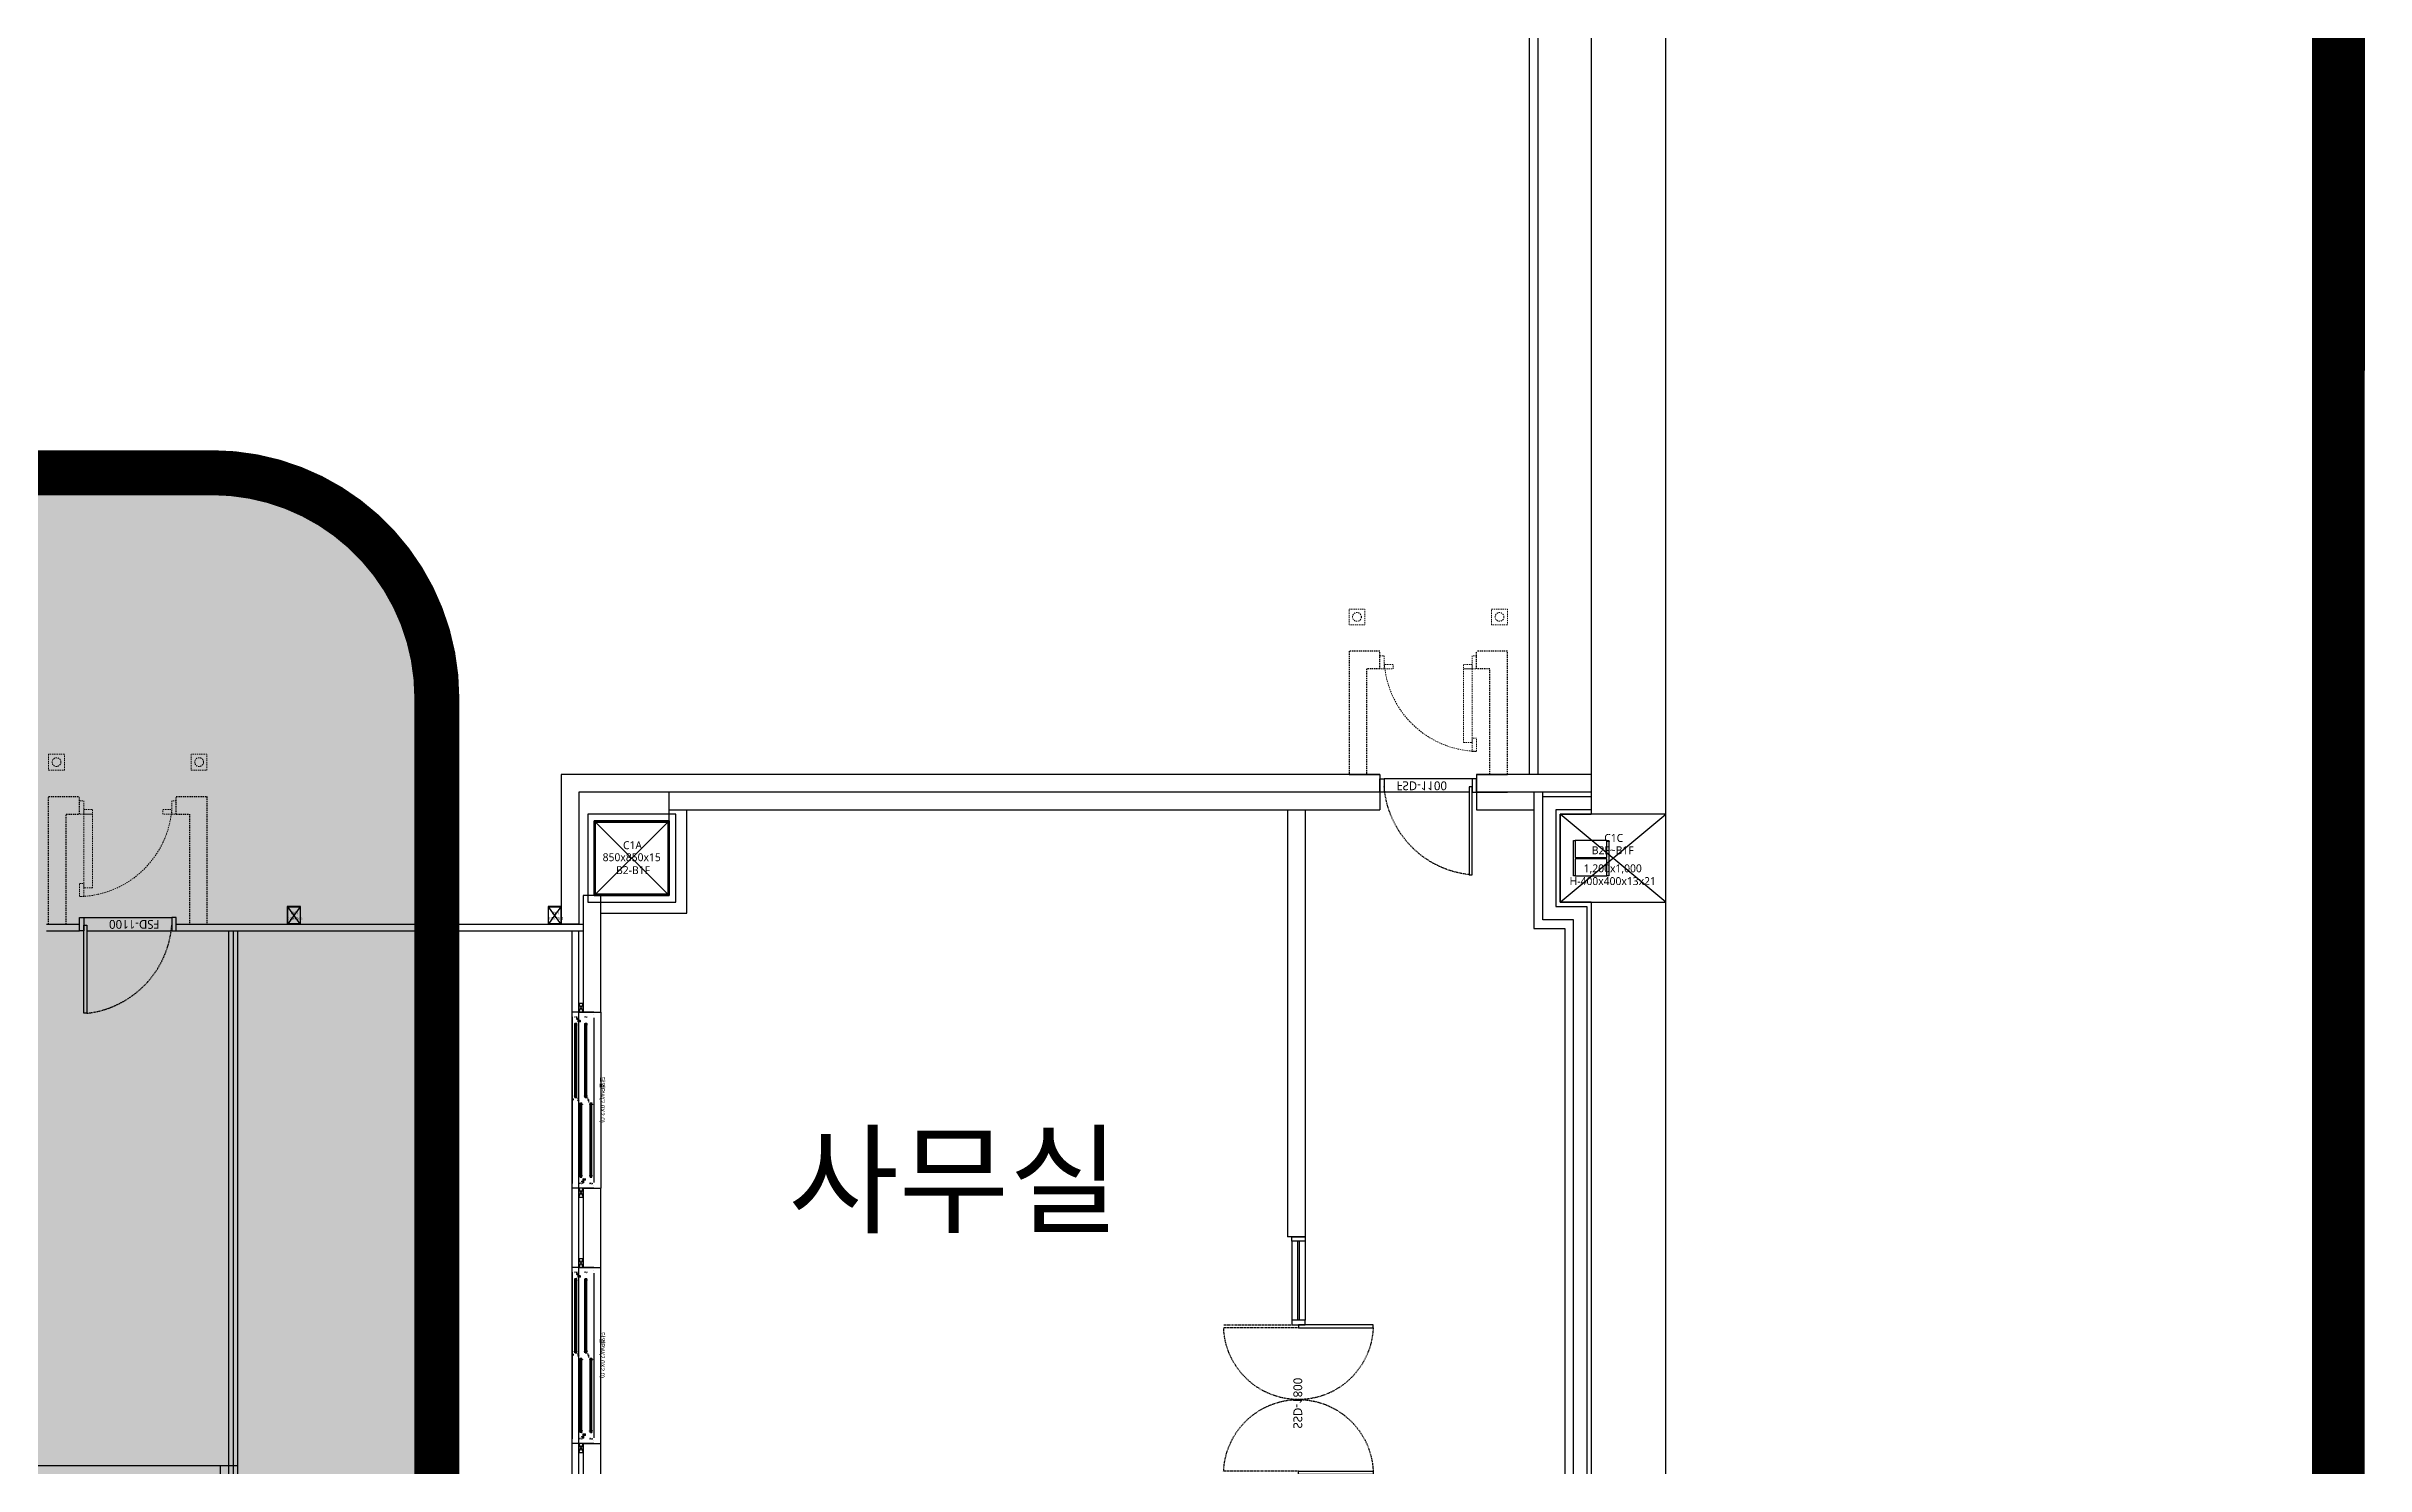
# Model space of a CAD drawing. Header units: millimetres. Extents: x -27408 to 60590, y 623 to 42257.
# Drawn here: x 59621 to 60136, y 17569 to 17885 of the extents above; entities that cross this region are included whole.
import ezdxf
from ezdxf.enums import TextEntityAlignment as Align

# ---------------------------------------------------------------- set-up
doc = ezdxf.new("R2010")
doc.units = ezdxf.units.MM
doc.header["$LTSCALE"] = 100
doc.header["$MEASUREMENT"] = 0
doc.header["$PDSIZE"] = -10
for name, pattern in [('-HID', [2.5, 1.5, -1]), ('HID', [2.5, 1.5, -1]), ('HIDDEN', [2, 1, -1]), ('HIDDEN2', [0.1875, 0.125, -0.0625])]:
    doc.linetypes.add(name, pattern=pattern)
doc.layers.get('0').update_dxf_attribs({"linetype": 'CONTINUOUS'})
doc.layers.get('Defpoints').update_dxf_attribs({"color": 171, "linetype": 'CONTINUOUS'})
doc.layers.add('#프레임 라인', color=189, linetype='CONTINUOUS', plot=False)
for name, color, linetype in [('254', 254, 'CONTINUOUS'), ('COL', 2, 'CONTINUOUS'), ('COL-STEEL', 2, 'CONTINUOUS'), ('DOOR', 4, 'CONTINUOUS'), ('DOOR ELE', 253, 'CONTINUOUS'), ('DOOR(OPEN ELE)', 5, 'CONTINUOUS'), ('ELE9', 9, 'CONTINUOUS'), ('FIN(패널-200글라스울64k)', 4, 'CONTINUOUS'), ('FIN(패널-T150 방열)', 9, 'CONTINUOUS'), ('h COLUMN', 252, 'CONTINUOUS'), ('LED', 7, 'CONTINUOUS'), ('STAIR', 4, 'CONTINUOUS'), ('STEEL', 5, 'CONTINUOUS'), ('WC', 2, 'CONTINUOUS'), ('WIN', 4, 'CONTINUOUS'), ('WIN-G', 252, 'CONTINUOUS'), ('WIN2', 5, 'CONTINUOUS'), ('단열패널-방열문(저온공사분)', 251, 'CONTINUOUS')]:
    doc.layers.add(name, color=color, linetype=linetype)
doc.styles.add('TE', font='malgun_0.ttf')
doc.styles.add('나눔바른고딕', font='NanumBarunGothic.ttf')
doc.styles.add('돋움', font='')
doc.styles.get('돋움').set_extended_font_data('Dotum')

# ---------------------------------------------------------------- blocks, each defined once
blk = doc.blocks.new('*U241')
at = {"color": 0, "linetype": 'ByBlock'}
for p, q in [((100, 75), (-100, 75)), ((-100, 75), (-100, -75)), ((-96, 70), (96, 70)), ((-96, -70), (-96, 70)), ((96, 70), (96, -70)), ((100, -75), (100, 75)), ((-100, -75), (100, -75)), ((96, -70), (-96, -70))]:
    blk.add_line(p, q, dxfattribs=at)
at = {"layer": 'Defpoints'}
blk.add_point((0, 0), dxfattribs=at)
blk = doc.blocks.new('WC1')
at = {"layer": 'h COLUMN', "ltscale": 0.1}
for p, q in [((70, -96), (-70, 96)), ((70, 96), (-70, -96))]:
    blk.add_line(p, q, dxfattribs=at)
at = {"layer": 'h COLUMN', "ltscale": 0.1, "rotation": 90}
blk.add_blockref('*U241', (0, 0), dxfattribs=at)
at = {"layer": 'Defpoints', "style": 'TE'}
for s, width, p in [('WC1', 0.8, (-34, 25)), ('ㅁ-200x150x4.5', 0.5, (-74, -35))]:
    blk.add_text(s, height=30, dxfattribs=dict(at, width=width)).set_placement(p, align=Align.MIDDLE_LEFT)
blk = doc.blocks.new('지하2층 WC1 2 배치')
at = {"layer": 'WC'}
for p in [(210862, -77700), (213825, -77700)]:
    blk.add_blockref('WC1', p, dxfattribs=at)
blk = doc.blocks.new('모헤어')
for p, q in [((-1909, -2852), (-1910, -2852)), ((-1910, -2859), (-1910, -2852)), ((-1909, -2859), (-1910, -2859))]:
    blk.add_line(p, q)
at = {"linetype": 'Continuous'}
for p, q in [((-1909, -2859), (-1909, -2852)), ((-1904, -2853), (-1909, -2853)), ((-1904, -2854), (-1909, -2854)), ((-1904, -2855), (-1909, -2855)), ((-1904, -2856), (-1909, -2856)), ((-1904, -2857), (-1909, -2857))]:
    blk.add_line(p, q, dxfattribs=at)
blk = doc.blocks.new('ㄴ핸들')
at = {"color": 0, "linetype": 'Continuous', "lineweight": 15}
for p, q in [((12340, -12243), (12340, -12232)), ((12340, -12232), (12342, -12232)), ((12342, -12233), (12340, -12236)), ((12342, -12238), (12340, -12240)), ((12340, -12243), (12341, -12245)), ((12343, -12241), (12341, -12244)), ((12344, -12245), (12341, -12245)), ((12342, -12241), (12342, -12232)), ((12360, -12241), (12342, -12241)), ((12343, -12235), (12343, -12232)), ((12343, -12232), (12347, -12232)), ((12343, -12232), (12343, -12233)), ((12343, -12235), (12345, -12235)), ((12343, -12240), (12343, -12241)), ((12343, -12240), (12344, -12240)), ((12343, -12241), (12343, -12240)), ((12343, -12240), (12343, -12240)), ((12348, -12235), (12344, -12235)), ((12344, -12245), (12344, -12243)), ((12345, -12243), (12344, -12243)), ((12360, -12243), (12344, -12243)), ((12344, -12243), (12344, -12245)), ((12344, -12243), (12360, -12243)), ((12345, -12244), (12344, -12245)), ((12360, -12245), (12344, -12245)), ((12344, -12245), (12344, -12245)), ((12345, -12235), (12345, -12234)), ((12348, -12234), (12345, -12234)), ((12348, -12235), (12345, -12235)), ((12345, -12235), (12345, -12235)), ((12345, -12241), (12345, -12241)), ((12345, -12243), (12345, -12244)), ((12345, -12243), (12346, -12243)), ((12359, -12244), (12345, -12244)), ((12349, -12231), (12346, -12234)), ((12348, -12241), (12346, -12243)), ((12347, -12232), (12347, -12224)), ((12349, -12227), (12347, -12228)), ((12350, -12224), (12348, -12224)), ((12348, -12236), (12348, -12234)), ((12348, -12236), (12349, -12236)), ((12348, -12244), (12348, -12243)), ((12350, -12244), (12348, -12245)), ((12349, -12223), (12349, -12223)), ((12349, -12223), (12350, -12223)), ((12349, -12223), (12350, -12223)), ((12349, -12226), (12350, -12226)), ((12349, -12226), (12349, -12236)), ((12350, -12234), (12349, -12235)), ((12349, -12236), (12349, -12235)), ((12349, -12236), (12349, -12236)), ((12351, -12217), (12350, -12218)), ((12350, -12218), (12350, -12223)), ((12350, -12223), (12350, -12223)), ((12350, -12223), (12350, -12223)), ((12350, -12223), (12350, -12223)), ((12351, -12223), (12350, -12223)), ((12351, -12223), (12350, -12223)), ((12350, -12234), (12350, -12223)), ((12350, -12223), (12351, -12223)), ((12351, -12223), (12350, -12223)), ((12350, -12224), (12350, -12226)), ((12350, -12225), (12350, -12226)), ((12350, -12234), (12350, -12234)), ((12355, -12217), (12351, -12217)), ((12351, -12223), (12351, -12223)), ((12352, -12241), (12351, -12243)), ((12354, -12244), (12353, -12245)), ((12356, -12218), (12355, -12217)), ((12357, -12223), (12355, -12223)), ((12357, -12223), (12355, -12223)), ((12355, -12223), (12355, -12223)), ((12355, -12223), (12356, -12223)), ((12356, -12223), (12355, -12223)), ((12357, -12241), (12355, -12243)), ((12356, -12223), (12356, -12218)), ((12356, -12223), (12358, -12223)), ((12356, -12223), (12356, -12223)), ((12356, -12223), (12358, -12223)), ((12356, -12223), (12356, -12234)), ((12356, -12226), (12356, -12224)), ((12358, -12224), (12356, -12224)), ((12357, -12224), (12356, -12224)), ((12356, -12226), (12357, -12226)), ((12356, -12234), (12356, -12234)), ((12357, -12235), (12356, -12234)), ((12357, -12223), (12357, -12223)), ((12357, -12223), (12357, -12223)), ((12357, -12236), (12357, -12226)), ((12359, -12226), (12357, -12228)), ((12359, -12230), (12357, -12232)), ((12357, -12235), (12357, -12236)), ((12357, -12236), (12359, -12236)), ((12357, -12236), (12357, -12236)), ((12357, -12244), (12357, -12243)), ((12360, -12243), (12357, -12245)), ((12358, -12223), (12358, -12223)), ((12359, -12235), (12358, -12236)), ((12358, -12243), (12358, -12244)), ((12359, -12224), (12359, -12232)), ((12359, -12232), (12383, -12232)), ((12361, -12232), (12359, -12234)), ((12359, -12234), (12359, -12236)), ((12360, -12234), (12359, -12234)), ((12360, -12235), (12359, -12235)), ((12359, -12235), (12360, -12235)), ((12360, -12235), (12359, -12235)), ((12359, -12244), (12359, -12243)), ((12360, -12243), (12359, -12243)), ((12360, -12235), (12360, -12234)), ((12360, -12235), (12383, -12235)), ((12360, -12241), (12360, -12243)), ((12360, -12242), (12360, -12243)), ((12360, -12243), (12360, -12245)), ((12360, -12245), (12360, -12245)), ((12366, -12232), (12363, -12235)), ((12370, -12232), (12368, -12235)), ((12370, -12262), (12370, -12261)), ((12370, -12263), (12370, -12262)), ((12383, -12262), (12370, -12262)), ((12372, -12262), (12370, -12264)), ((12370, -12263), (12371, -12264)), ((12371, -12261), (12371, -12262)), ((12385, -12264), (12371, -12264)), ((12375, -12232), (12372, -12235)), ((12376, -12262), (12374, -12264)), ((12379, -12232), (12377, -12235)), ((12377, -12243), (12380, -12243)), ((12381, -12262), (12378, -12264)), ((12380, -12243), (12383, -12243)), ((12383, -12233), (12381, -12235)), ((12383, -12232), (12383, -12262)), ((12383, -12232), (12386, -12232)), ((12384, -12232), (12383, -12233)), ((12383, -12232), (12383, -12235)), ((12383, -12232), (12383, -12232)), ((12385, -12235), (12383, -12237)), ((12386, -12239), (12383, -12242)), ((12386, -12244), (12383, -12246)), ((12386, -12248), (12383, -12251)), ((12386, -12253), (12383, -12255)), ((12386, -12257), (12383, -12260)), ((12385, -12262), (12383, -12264)), ((12386, -12235), (12385, -12235)), ((12385, -12235), (12385, -12235)), ((12386, -12235), (12385, -12235)), ((12385, -12261), (12386, -12261)), ((12385, -12261), (12385, -12262)), ((12385, -12262), (12386, -12262)), ((12385, -12264), (12386, -12263)), ((12386, -12232), (12386, -12235)), ((12386, -12235), (12386, -12236)), ((12386, -12235), (12386, -12235)), ((12386, -12235), (12386, -12235)), ((12386, -12236), (12386, -12240)), ((12386, -12241), (12386, -12245)), ((12386, -12246), (12386, -12251)), ((12386, -12252), (12386, -12256)), ((12386, -12257), (12386, -12261)), ((12386, -12261), (12386, -12262)), ((12386, -12262), (12386, -12261)), ((12386, -12262), (12386, -12263))]:
    blk.add_line(p, q, dxfattribs=at)
at = {"color": 0, "linetype": 'Continuous', "lineweight": 0}
for p, q in [((12347, -12235), (12344, -12235)), ((12344, -12235), (12344, -12236)), ((12344, -12240), (12344, -12236)), ((12344, -12236), (12347, -12236)), ((12348, -12237), (12344, -12240)), ((12352, -12241), (12345, -12241)), ((12347, -12236), (12352, -12241)), ((12350, -12239), (12348, -12241)), ((12356, -12229), (12349, -12235)), ((12355, -12217), (12350, -12221)), ((12356, -12220), (12350, -12225)), ((12356, -12224), (12350, -12230)), ((12356, -12233), (12350, -12239)), ((12352, -12241), (12352, -12241)), ((12352, -12241), (12360, -12241)), ((12357, -12237), (12353, -12240)), ((12357, -12223), (12357, -12223)), ((12360, -12245), (12360, -12235)), ((12360, -12235), (12362, -12235)), ((12362, -12235), (12360, -12235)), ((12366, -12236), (12360, -12242)), ((12362, -12236), (12360, -12238)), ((12360, -12245), (12361, -12245)), ((12365, -12245), (12361, -12245)), ((12362, -12236), (12362, -12235)), ((12362, -12235), (12364, -12235)), ((12362, -12235), (12362, -12236)), ((12371, -12236), (12362, -12245)), ((12375, -12236), (12362, -12236)), ((12364, -12235), (12364, -12236)), ((12375, -12235), (12364, -12235)), ((12375, -12236), (12366, -12245)), ((12371, -12245), (12369, -12247)), ((12371, -12249), (12369, -12251)), ((12369, -12261), (12369, -12250)), ((12371, -12254), (12369, -12256)), ((12371, -12258), (12369, -12260)), ((12369, -12261), (12370, -12261)), ((12377, -12261), (12370, -12261)), ((12377, -12242), (12371, -12242)), ((12371, -12259), (12371, -12242)), ((12371, -12259), (12377, -12259)), ((12375, -12259), (12373, -12261)), ((12377, -12239), (12374, -12242)), ((12376, -12235), (12375, -12236)), ((12375, -12236), (12375, -12235)), ((12375, -12235), (12377, -12235)), ((12377, -12235), (12377, -12242)), ((12377, -12242), (12377, -12252)), ((12377, -12259), (12377, -12250)), ((12377, -12259), (12377, -12261)), ((12377, -12261), (12377, -12261))]:
    blk.add_line(p, q, dxfattribs=at)
for centre, radius, start, end in [((12345, -12240), 1, 180, 270), ((12365, -12250), 4.5, 0, 90)]:
    blk.add_arc(centre, radius, start, end, dxfattribs=at)
at = {"color": 0, "linetype": 'Continuous', "lineweight": 15}
for centre, radius, start, end in [((12348, -12224), 0.5, 90, 180), ((12353, -12236), 3.9, 180, 0), ((12358, -12224), 0.5, 0, 90), ((12386, -12235), 0.3, 270, 0), ((12386, -12236), 0.3, 0, 90), ((12386, -12241), 0.5, 270, 90), ((12386, -12246), 0.5, 270, 90), ((12386, -12251), 0.5, 270, 90), ((12386, -12256), 0.5, 270, 90), ((12386, -12261), 0.3, 270, 0), ((12386, -12262), 0.3, 0, 90)]:
    blk.add_arc(centre, radius, start, end, dxfattribs=at)
for points in [[(12346, -12241), (12346, -12241)], [(12360, -12241), (12360, -12241)]]:
    blk.add_open_spline(points, degree=1, dxfattribs=at)
at = {"color": 0, "linetype": 'Continuous', "lineweight": 0}
blk.add_open_spline([(12371, -12252), (12377, -12252)], degree=1, dxfattribs=at)
blk = doc.blocks.new('A$C54895e96')
at = {"ltscale": 0.1}
blk.add_wipeout([(2100, 265), (100, 265), (100, 19), (2100, 19)], dxfattribs=at)
at = {"layer": 'WIN-G'}
h = blk.add_hatch(dxfattribs=at)
h.set_pattern_fill('ANSI38', color=256, scale=10, angle=540, style=0)
h.set_pattern_definition([(225, (-26409130.1476, 15707381.244), (-0.883883476483, 0.883883476483), []), (135, (-26409130.1476, 15707381.244), (-0.883883476483, 2.65165042945), [3.125, -1.875])])
h.paths.add_polyline_path([(228, 184), (225, 184), (225, 164), (228, 164)])
h = blk.add_hatch(dxfattribs=at)
h.set_pattern_fill('ANSI38', color=256, scale=10, angle=540, style=0)
h.set_pattern_definition([(225, (-26409130.1476, 15707266.244), (-0.883883476483, 0.883883476483), []), (135, (-26409130.1476, 15707266.244), (-0.883883476483, 2.65165042945), [3.125, -1.875])])
h.paths.add_polyline_path([(228, 69), (225, 69), (225, 49), (228, 49)])
h = blk.add_hatch(dxfattribs=at)
h.set_pattern_fill('ANSI38', color=256, scale=10, angle=360, style=0)
h.set_pattern_definition([(315, (-26409964.4445, 15707381.244), (0.883883476483, 0.883883476483), []), (45, (-26409964.4445, 15707381.244), (0.883883476483, 2.65165042945), [3.125, -1.875])])
h.paths.add_polyline_path([(1067, 184), (1070, 184), (1070, 164), (1067, 164)])
h = blk.add_hatch(dxfattribs=at)
h.set_pattern_fill('ANSI38', color=256, scale=10, angle=360, style=0)
h.set_pattern_definition([(315, (-26409964.4445, 15707266.244), (0.883883476483, 0.883883476483), []), (45, (-26409964.4445, 15707266.244), (0.883883476483, 2.65165042945), [3.125, -1.875])])
h.paths.add_polyline_path([(1067, 69), (1070, 69), (1070, 49), (1067, 49)])
h = blk.add_hatch(dxfattribs=at)
h.set_pattern_fill('ANSI38', color=256, scale=10, angle=540, style=0)
h.set_pattern_definition([(225, (-26409834.9976, 15707439.244), (-0.883883476483, 0.883883476483), []), (135, (-26409834.9976, 15707439.244), (-0.883883476483, 2.65165042945), [3.125, -1.875])])
h.paths.add_polyline_path([(1133, 242), (1130, 242), (1130, 222), (1133, 222)])
h = blk.add_hatch(dxfattribs=at)
h.set_pattern_fill('ANSI38', color=256, scale=10, angle=540, style=0)
h.set_pattern_definition([(225, (-26409834.9976, 15707324.244), (-0.883883476483, 0.883883476483), []), (135, (-26409834.9976, 15707324.244), (-0.883883476483, 2.65165042945), [3.125, -1.875])])
h.paths.add_polyline_path([(1133, 127), (1130, 127), (1130, 107), (1133, 107)])
h = blk.add_hatch(dxfattribs=at)
h.set_pattern_fill('ANSI38', color=256, scale=10, angle=360, style=0)
h.set_pattern_definition([(315, (-26410669.2945, 15707439.244), (0.883883476483, 0.883883476483), []), (45, (-26410669.2945, 15707439.244), (0.883883476483, 2.65165042945), [3.125, -1.875])])
h.paths.add_polyline_path([(1972, 242), (1975, 242), (1975, 222), (1972, 222)])
h = blk.add_hatch(dxfattribs=at)
h.set_pattern_fill('ANSI38', color=256, scale=10, angle=360, style=0)
h.set_pattern_definition([(315, (-26410669.2945, 15707324.244), (0.883883476483, 0.883883476483), []), (45, (-26410669.2945, 15707324.244), (0.883883476483, 2.65165042945), [3.125, -1.875])])
h.paths.add_polyline_path([(1972, 127), (1975, 127), (1975, 107), (1972, 107)])
at = {"layer": 'WIN', "color": 8}
for p, q in [((100, 94), (0, 144)), ((0, 94), (100, 144)), ((2200, 94), (2100, 144)), ((2100, 94), (2200, 144))]:
    blk.add_line(p, q, dxfattribs=at)
at = {"layer": 'WIN', "ltscale": 1000}
for points in [[(100, 265), (100, 19)], [(2100, 265), (2100, 19)]]:
    blk.add_lwpolyline(points, dxfattribs=at)
at = {"layer": 'WIN', "color": 8}
for points in [[(0, 94), (100, 94), (100, 144), (0, 144)], [(2100, 94), (2200, 94), (2200, 144), (2100, 144)]]:
    blk.add_lwpolyline(points, close=True, dxfattribs=at)
at = {"layer": 'WIN-G'}
for p, q in [((164, 265), (2036, 265)), ((153, 19), (2047, 19)), ((1068, 184), (228, 184)), ((1067, 179), (228, 179)), ((1067, 167), (228, 167)), ((1068, 162), (228, 162)), ((1068, 69), (228, 69)), ((1067, 64), (228, 64)), ((1067, 52), (228, 52)), ((1068, 47), (228, 47)), ((231, 179), (231, 167)), ((231, 64), (231, 52)), ((1064, 179), (1064, 167)), ((1064, 64), (1064, 52)), ((1973, 242), (1133, 242)), ((1972, 237), (1133, 237)), ((1972, 225), (1133, 225)), ((1973, 220), (1133, 220)), ((1973, 127), (1133, 127)), ((1972, 122), (1133, 122)), ((1972, 110), (1133, 110)), ((1973, 105), (1133, 105)), ((1136, 237), (1136, 225)), ((1136, 122), (1136, 110)), ((1969, 237), (1969, 225)), ((1969, 122), (1969, 110))]:
    blk.add_line(p, q, dxfattribs=at)
at = {"layer": 'WIN-G', "linetype": 'HIDDEN2'}
blk.add_line((1147, 12), (2011, 12), dxfattribs=at)
at = {"layer": 'WIN-G'}
for points in [[(242, 190), (242, 190), (242, 190), (243, 190), (243, 190), (243, 189), (243, 189), (243, 189), (243, 189), (243, 189), (243, 189), (243, 188), (243, 188), (243, 188), (243, 187), (243, 187), (244, 186), (244, 186), (244, 186), (244, 186), (244, 186), (245, 185), (245, 185), (245, 185), (246, 185), (246, 184), (247, 184), (247, 184)], [(242, 156), (242, 156), (242, 156), (243, 156), (243, 157), (243, 157), (243, 157), (243, 157), (243, 157), (243, 157), (243, 158), (243, 158), (243, 158), (243, 158), (244, 159), (244, 159), (244, 160), (244, 160), (244, 160), (244, 160), (245, 161), (245, 161), (245, 161), (246, 161), (246, 162), (246, 162), (247, 162), (247, 162)], [(242, 75), (242, 75), (242, 75), (243, 75), (243, 75), (243, 74), (243, 74), (243, 74), (243, 74), (243, 74), (243, 74), (243, 73), (243, 73), (243, 73), (243, 72), (243, 72), (244, 71), (244, 71), (244, 71), (244, 71), (244, 71), (245, 70), (245, 70), (245, 70), (246, 70), (246, 69), (247, 69), (247, 69)], [(242, 41), (242, 41), (242, 41), (243, 41), (243, 42), (243, 42), (243, 42), (243, 42), (243, 42), (243, 42), (243, 43), (243, 43), (243, 43), (243, 43), (244, 44), (244, 44), (244, 45), (244, 45), (244, 45), (244, 45), (245, 46), (245, 46), (245, 46), (246, 46), (246, 47), (246, 47), (247, 47), (247, 47)], [(1053, 190), (1053, 190), (1053, 190), (1052, 190), (1052, 190), (1052, 189), (1052, 189), (1052, 189), (1052, 189), (1052, 189), (1052, 189), (1052, 188), (1052, 188), (1052, 188), (1051, 187), (1051, 187), (1051, 186), (1051, 186), (1051, 186), (1051, 186), (1050, 186), (1050, 185), (1050, 185), (1049, 185), (1049, 185), (1049, 184), (1048, 184), (1048, 184)], [(1054, 156), (1053, 156), (1053, 156), (1052, 156), (1052, 157), (1052, 157), (1052, 157), (1052, 157), (1052, 157), (1052, 157), (1052, 158), (1052, 158), (1052, 158), (1052, 158), (1052, 159), (1051, 159), (1051, 160), (1051, 160), (1051, 160), (1051, 160), (1050, 161), (1050, 161), (1050, 161), (1049, 161), (1049, 162), (1049, 162), (1048, 162), (1048, 162)], [(1054, 75), (1053, 75), (1053, 75), (1053, 75), (1052, 75), (1052, 74), (1052, 74), (1052, 74), (1052, 74), (1052, 74), (1052, 74), (1052, 73), (1052, 73), (1052, 73), (1052, 72), (1052, 72), (1052, 71), (1051, 71), (1051, 71), (1051, 71), (1051, 71), (1050, 70), (1050, 70), (1050, 70), (1049, 70), (1049, 69), (1048, 69), (1048, 69)], [(1054, 41), (1053, 41), (1053, 41), (1052, 41), (1052, 42), (1052, 42), (1052, 42), (1052, 42), (1052, 42), (1052, 42), (1052, 43), (1052, 43), (1052, 43), (1052, 43), (1052, 44), (1051, 44), (1051, 45), (1051, 45), (1051, 45), (1051, 45), (1050, 46), (1050, 46), (1050, 46), (1049, 46), (1049, 47), (1049, 47), (1048, 47), (1048, 47)], [(1146, 248), (1147, 248), (1147, 248), (1147, 248), (1148, 248), (1148, 247), (1148, 247), (1148, 247), (1148, 247), (1148, 247), (1148, 247), (1148, 246), (1148, 246), (1148, 246), (1148, 245), (1148, 245), (1148, 244), (1149, 244), (1149, 244), (1149, 244), (1149, 244), (1150, 243), (1150, 243), (1150, 243), (1151, 243), (1151, 242), (1152, 242), (1152, 242)], [(1146, 214), (1147, 214), (1147, 214), (1148, 214), (1148, 215), (1148, 215), (1148, 215), (1148, 215), (1148, 215), (1148, 215), (1148, 216), (1148, 216), (1148, 216), (1148, 216), (1148, 217), (1149, 217), (1149, 218), (1149, 218), (1149, 218), (1149, 218), (1150, 219), (1150, 219), (1150, 219), (1151, 219), (1151, 220), (1151, 220), (1152, 220), (1152, 220)], [(1146, 133), (1147, 133), (1147, 133), (1147, 133), (1148, 132), (1148, 132), (1148, 132), (1148, 132), (1148, 132), (1148, 132), (1148, 131), (1148, 131), (1148, 131), (1148, 131), (1148, 130), (1148, 130), (1148, 129), (1149, 129), (1149, 129), (1149, 129), (1149, 128), (1150, 128), (1150, 128), (1150, 128), (1151, 127), (1151, 127), (1152, 127), (1152, 127)], [(1146, 99), (1147, 99), (1147, 99), (1148, 100), (1148, 100), (1148, 100), (1148, 100), (1148, 100), (1148, 100), (1148, 100), (1148, 101), (1148, 101), (1148, 101), (1148, 101), (1148, 102), (1148, 102), (1149, 103), (1149, 103), (1149, 103), (1149, 103), (1149, 104), (1150, 104), (1150, 104), (1150, 104), (1151, 105), (1151, 105), (1152, 105), (1152, 105)], [(1958, 248), (1958, 248), (1958, 248), (1957, 248), (1957, 248), (1957, 247), (1957, 247), (1957, 247), (1957, 247), (1957, 247), (1957, 247), (1957, 246), (1957, 246), (1957, 246), (1957, 245), (1957, 245), (1956, 244), (1956, 244), (1956, 244), (1956, 244), (1956, 244), (1955, 243), (1955, 243), (1955, 243), (1954, 243), (1954, 242), (1953, 242), (1953, 242)], [(1958, 214), (1958, 214), (1958, 214), (1957, 214), (1957, 215), (1957, 215), (1957, 215), (1957, 215), (1957, 215), (1957, 215), (1957, 216), (1957, 216), (1957, 216), (1957, 216), (1956, 217), (1956, 217), (1956, 218), (1956, 218), (1956, 218), (1956, 218), (1955, 219), (1955, 219), (1955, 219), (1954, 219), (1954, 220), (1954, 220), (1953, 220), (1953, 220)], [(1958, 133), (1958, 133), (1958, 133), (1957, 133), (1957, 132), (1957, 132), (1957, 132), (1957, 132), (1957, 132), (1957, 132), (1957, 131), (1957, 131), (1957, 131), (1957, 131), (1957, 130), (1957, 130), (1956, 129), (1956, 129), (1956, 129), (1956, 129), (1956, 128), (1955, 128), (1955, 128), (1955, 128), (1954, 127), (1954, 127), (1953, 127), (1953, 127)], [(1959, 99), (1958, 99), (1958, 99), (1957, 100), (1957, 100), (1957, 100), (1957, 100), (1957, 100), (1957, 100), (1957, 100), (1957, 101), (1957, 101), (1957, 101), (1957, 101), (1957, 102), (1956, 102), (1956, 103), (1956, 103), (1956, 103), (1956, 103), (1955, 104), (1955, 104), (1955, 104), (1954, 104), (1954, 105), (1954, 105), (1953, 105), (1953, 105)]]:
    blk.add_lwpolyline(points, dxfattribs=at)
at = {"layer": 'WIN2'}
for p, q in [((131, 255), (131, 255)), ((131, 255), (131, 255)), ((164, 69), (164, 69)), ((164, 47), (164, 47)), ((1081, 200), (1081, 193)), ((1081, 85), (1081, 78)), ((1082, 200), (1082, 193)), ((1082, 200), (1082, 193)), ((1082, 85), (1082, 78)), ((1082, 85), (1082, 78)), ((1083, 200), (1083, 193)), ((1083, 200), (1083, 193)), ((1083, 200), (1083, 193)), ((1083, 85), (1083, 78)), ((1083, 85), (1083, 78)), ((1083, 85), (1083, 78)), ((1084, 200), (1084, 193)), ((1084, 200), (1084, 193)), ((1084, 85), (1084, 78)), ((1084, 85), (1084, 78)), ((1085, 200), (1085, 193)), ((1085, 200), (1085, 193)), ((1085, 85), (1085, 78)), ((1085, 85), (1085, 78)), ((1086, 200), (1086, 193)), ((1086, 200), (1086, 193)), ((1086, 85), (1086, 78)), ((1086, 85), (1086, 78)), ((1087, 200), (1087, 193)), ((1087, 200), (1087, 193)), ((1087, 85), (1087, 78)), ((1087, 85), (1087, 78)), ((1088, 200), (1088, 193)), ((1088, 85), (1088, 78)), ((1092, 203), (1099, 208)), ((1099, 208), (1092, 203)), ((1099, 207), (1092, 203)), ((1092, 88), (1099, 93)), ((1099, 93), (1092, 88)), ((1099, 92), (1092, 88)), ((1101, 197), (1108, 202)), ((1101, 197), (1108, 202)), ((1108, 201), (1101, 197)), ((1101, 82), (1108, 87)), ((1101, 82), (1108, 87)), ((1108, 86), (1101, 82)), ((1112, 204), (1112, 211)), ((1112, 204), (1112, 211)), ((1112, 89), (1112, 96)), ((1112, 89), (1112, 96)), ((1113, 204), (1113, 211)), ((1113, 204), (1113, 211)), ((1113, 204), (1113, 211)), ((1113, 89), (1113, 96)), ((1113, 89), (1113, 96)), ((1113, 89), (1113, 96)), ((1114, 204), (1114, 211)), ((1114, 204), (1114, 211)), ((1114, 89), (1114, 96)), ((1114, 89), (1114, 96)), ((1115, 204), (1115, 211)), ((1115, 204), (1115, 211)), ((1115, 89), (1115, 96)), ((1115, 89), (1115, 96)), ((1116, 204), (1116, 211)), ((1116, 204), (1116, 211)), ((1116, 89), (1116, 96)), ((1116, 89), (1116, 96)), ((1117, 204), (1117, 211)), ((1117, 204), (1117, 211)), ((1117, 89), (1117, 96)), ((1117, 89), (1117, 96)), ((1118, 204), (1118, 211)), ((1118, 204), (1118, 211)), ((1118, 89), (1118, 96)), ((1118, 89), (1118, 96)), ((2070, 255), (2070, 255)), ((2070, 255), (2070, 255))]:
    blk.add_line(p, q, dxfattribs=at)
for centre, start, end in [((1099, 208), 300.1848, 115.8619), ((1099, 93), 300.1848, 115.8619), ((1101, 197), 120.1848, 295.8619), ((1101, 82), 120.1848, 295.8619)]:
    blk.add_arc(centre, 0.2, start, end, dxfattribs=at)
at = {"layer": 'WIN-G', "extrusion": (0, 0, -1), "zscale": -1, "rotation": 179.9999999999997}
blk.add_blockref('ㄴ핸들', (12177, -12152), dxfattribs=at)
at = {"layer": 'WIN-G', "rotation": 180.0000000000003}
blk.add_blockref('ㄴ핸들', (14377, -12094), dxfattribs=at)
at = {"layer": 'WIN2'}
for p, rotation in [((3010, -1725), 270.0000000000003), ((3010, -1840), 270.0000000000003), ((-1763, 1940), 90.00000000000031), ((4900, -1782), 270.0000000000003)]:
    blk.add_blockref('모헤어', p, dxfattribs=dict(at, rotation=rotation))
at = {"layer": 'WIN2', "extrusion": (0, 0, -1), "zscale": -1, "rotation": 89.9999999999997}
for p in [(-3010, 2071), (-3010, 1956), (-4900, 2014)]:
    blk.add_blockref('모헤어', p, dxfattribs=at)
at = {"layer": 'WIN2', "color": 8, "rotation": 270.0000000000003}
blk.add_blockref('모헤어', (4900, -1667), dxfattribs=at)
at = {"layer": 'WIN2', "color": 8, "extrusion": (0, 0, -1), "zscale": -1, "rotation": 89.9999999999997}
blk.add_blockref('모헤어', (-4900, 2129), dxfattribs=at)
at = {"layer": 'Defpoints', "style": '돋움'}
blk.add_text('단열PW(2.0X2.0)', height=50, dxfattribs=at).set_placement((1094, 321), align=Align.BOTTOM_CENTER)
blk = doc.blocks.new('A$C38870e3f')
at = {"layer": 'DOOR'}
for points in [[(50, 1699), (50, 849), (85, 849), (85, 1699)], [(85, 1699), (50, 1699)], [(1750, 1699), (1750, 849), (1715, 849), (1715, 1699)], [(1715, 1699), (1750, 1699)]]:
    blk.add_lwpolyline(points, dxfattribs=at)
for points in [[(0, 774), (50, 774), (50, 924), (0, 924)], [(1800, 774), (1750, 774), (1750, 924), (1800, 924)], [(2700, 774), (2750, 774), (2750, 924), (2700, 924)]]:
    blk.add_lwpolyline(points, close=True, dxfattribs=at)
at = {"layer": 'DOOR(OPEN ELE)', "linetype": 'HID', "ltscale": 0.05}
for points in [[(50, 0), (50, 849), (85, 849), (85, 0)], [(1750, 0), (1750, 849), (1715, 849), (1715, 0)]]:
    blk.add_lwpolyline(points, dxfattribs=at)
for centre, start, end in [((50, 849), 0, 87.6401), ((1750, 849), 92.3599, 180), ((50, 849), 272.3599, 0), ((1750, 849), 180, 267.6401)]:
    blk.add_arc(centre, 850, start, end, dxfattribs=at)
at = {"layer": 'WIN-G'}
for points in [[(2700, 924), (1800, 924)], [(2700, 859), (1800, 859)], [(2700, 839), (1800, 839)], [(2700, 774), (1800, 774)]]:
    blk.add_lwpolyline(points, dxfattribs=at)
at = {"layer": 'Defpoints', "style": '나눔바른고딕'}
blk.add_text('SSD-1800', height=100, dxfattribs=at).set_placement((570, 792))
blk = doc.blocks.new('*U226')
at = {"layer": 'Defpoints'}
for p, q in [((-200, -21), (-200, -379)), ((-6.5, -200), (6.5, -200)), ((200, -379), (200, -21))]:
    blk.add_line(p, q, dxfattribs=at)
at = {"layer": 'STEEL', "color": 0, "linetype": 'ByBlock'}
blk.add_lwpolyline([(200, -379), (200, -400), (-200, -400), (-200, -379), (-6.5, -379), (-6.5, -21), (-200, -21), (-200, 0), (200, 0), (200, -21), (6.5, -21), (6.5, -379)], close=True, dxfattribs=at)
blk = doc.blocks.new('C1C-B2-B1F')
at = {"layer": '#프레임 라인', "ltscale": 0.1}
blk.add_lwpolyline([(600, -500), (600, 500), (-600, 500), (-600, -500)], close=True, dxfattribs=at)
at = {"layer": 'COL', "ltscale": 0.1}
blk.add_lwpolyline([(600, -500), (600, 500), (-600, 500), (-600, -500)], close=True, dxfattribs=at)
at = {"layer": 'Defpoints'}
for p, q in [((-600, -500), (600, 500)), ((600, -500), (-600, 500))]:
    blk.add_line(p, q, dxfattribs=at)
at = {"layer": 'COL-STEEL', "rotation": 90}
blk.add_blockref('*U226', (-450, 0), dxfattribs=at)
at = {"layer": 'Defpoints', "style": 'TE'}
for s, p in [('C1C', (7, 184)), ('B2F~B1F', (-4, 44)), ('H-400x400x13x21', (-4, -306)), ('1,200x1,000', (-4, -161))]:
    blk.add_text(s, height=90, dxfattribs=at).set_placement(p, align=Align.CENTER)
blk = doc.blocks.new('*U243')
at = {"color": 0, "linetype": 'ByBlock'}
for p, q in [((425, 425), (-425, 425)), ((-425, 425), (-425, -425)), ((-410, 410), (410, 410)), ((-410, -410), (-410, 410)), ((410, 410), (410, -410)), ((425, -425), (425, 425)), ((-425, -425), (425, -425)), ((410, -410), (-410, -410))]:
    blk.add_line(p, q, dxfattribs=at)
at = {"layer": 'Defpoints'}
blk.add_point((0, 0), dxfattribs=at)
blk = doc.blocks.new('C1A-B2-B1')
at = {"layer": '#프레임 라인', "ltscale": 0.1}
blk.add_lwpolyline([(-500, -500), (500, -500), (500, 500), (-500, 500)], close=True, dxfattribs=at)
at = {"layer": 'Defpoints', "ltscale": 10000}
for p, q in [((-425, -425), (425, 425)), ((425, -425), (-425, 425))]:
    blk.add_line(p, q, dxfattribs=at)
at = {"ltscale": 0.1}
blk.add_blockref('*U243', (0, 0), dxfattribs=at)
at = {"layer": 'Defpoints', "style": 'TE'}
for s, p in [('850x850x15', (0, -35)), ('C1A', (9, 102)), ('B2-B1F', (15, -182))]:
    blk.add_text(s, height=90, dxfattribs=at).set_placement(p, align=Align.CENTER)
blk = doc.blocks.new('A$C48EA7C17')
at = {"layer": 'DOOR'}
for points in [[(965, 1088), (1000, 1088), (1000, 88), (965, 88)], [(-50, 0), (0, 0), (0, 150), (-50, 150)], [(1050, 0), (1000, 0), (1000, 150), (1050, 150)]]:
    blk.add_lwpolyline(points, close=True, dxfattribs=at)
at = {"layer": 'DOOR ELE', "ltscale": 0.1}
for points in [[(965, 150), (0, 150)], [(1000, 0), (0, 0)]]:
    blk.add_lwpolyline(points, dxfattribs=at)
at = {"layer": 'DOOR(OPEN ELE)', "linetype": 'HID', "ltscale": 0.05}
blk.add_arc((1084, 7), 1087, 96.2785, 175.7623, dxfattribs=at)
at = {"layer": 'Defpoints', "style": '나눔바른고딕'}
blk.add_text('FSD-1100', height=100, dxfattribs=at).set_placement((139, 28))
blk = doc.blocks.new('A$C236D454C')
at = {"layer": 'FIN(패널-200글라스울64k)', "ltscale": 1000}
for points in [[(0, 1112), (350, 1112)], [(350, 1112), (350, 912)], [(1450, 1112), (1450, 912)], [(1450, 1112), (1800, 1112)], [(350, 912), (0, 912)], [(1450, 912), (1800, 912)]]:
    blk.add_lwpolyline(points, dxfattribs=at)
at = {"layer": 'FIN(패널-T150 방열)', "linetype": '-HID', "ltscale": 0.1}
for points in [[(350, 2512), (0, 2512), (0, 1112)], [(350, 2312), (350, 2512)], [(1800, 1112), (1800, 2512), (1450, 2512)], [(1450, 2312), (1450, 2512)], [(350, 2312), (200, 2312), (200, 1112)], [(1600, 1112), (1600, 2312), (1450, 2312)]]:
    blk.add_lwpolyline(points, dxfattribs=at)
at = {"layer": 'STEEL', "linetype": '-HID', "lineweight": 0, "ltscale": 0.1}
for p, q in [((0, 2992), (180, 2992)), ((0, 2812), (0, 2992)), ((180, 2992), (180, 2812)), ((1620, 2992), (1800, 2992)), ((1620, 2812), (1620, 2992)), ((1800, 2992), (1800, 2812)), ((180, 2812), (0, 2812)), ((1800, 2812), (1620, 2812))]:
    blk.add_line(p, q, dxfattribs=at)
for centre in [(90, 2902), (1710, 2902)]:
    blk.add_circle(centre, 50, dxfattribs=at)
at = {"layer": '단열패널-방열문(저온공사분)', "linetype": '-HID', "lineweight": 0, "ltscale": 0.1}
for points in [[(350, 2462), (400, 2462), (400, 2312), (350, 2312)], [(1450, 2462), (1400, 2462), (1400, 2312), (1450, 2312)], [(500, 2312), (500, 2362), (400, 2362), (400, 2312)], [(1400, 2312), (1400, 2362), (1300, 2362), (1300, 2312)], [(1300, 1475), (1400, 1475), (1400, 2312), (1300, 2312)], [(1450, 1375), (1450, 1525), (1400, 1525), (1400, 1375)]]:
    blk.add_lwpolyline(points, close=True, dxfattribs=at)
blk.add_arc((1474, 2451), 1076, 184.0279, 268.0719, dxfattribs=at)
at = {"ltscale": 0.1, "xscale": -1, "rotation": 180}
blk.add_blockref('A$C48EA7C17', (400, 1062), dxfattribs=at)
blk = doc.blocks.new('dklfmgkdjgkglhffgh')
at = {"layer": 'STAIR', "ltscale": 5}
for p, q in [((36560233, 48046), (36560233, 46546)), ((36560233, 47746), (36558133, 47746)), ((36560233, 47446), (36558133, 47446)), ((36560233, 47146), (36558133, 47146)), ((36560233, 46846), (36558133, 46846)), ((36560433, 46546), (36557933, 46546))]:
    blk.add_line(p, q, dxfattribs=at)
for points in [[(36560433, 48046), (36557933, 48046), (36557933, 40471)], [(36558133, 46546), (36558133, 48046)], [(36560433, 40471), (36560433, 48046)]]:
    blk.add_lwpolyline(points, dxfattribs=at)
at = {"layer": 'STEEL', "ltscale": 5}
for points in [[(36557983, 48046), (36557983, 40471)], [(36558033, 48046), (36558033, 40471)], [(36560333, 40471), (36560333, 48046)], [(36560383, 40471), (36560383, 48046)]]:
    blk.add_lwpolyline(points, dxfattribs=at)
blk = doc.blocks.new('sdflgkjdlfgkjlfhgfh')
at = {"layer": 'FIN(패널-T150 방열)', "linetype": '-HID', "ltscale": 0.1}
for points in [[(36500083, 38946), (36499733, 38946), (36499733, 40396)], [(36500083, 39146), (36499933, 39146), (36499933, 40396)], [(36501333, 40396), (36501333, 39146), (36501183, 39146)], [(36501533, 40396), (36501533, 38946), (36501183, 38946)], [(36500083, 39146), (36500083, 38946)], [(36501183, 39146), (36501183, 38946)]]:
    blk.add_lwpolyline(points, dxfattribs=at)
at = {"layer": 'STEEL', "linetype": '-HID', "lineweight": 0, "ltscale": 0.1}
for p, q in [((36499913, 38646), (36499733, 38646)), ((36499733, 38646), (36499733, 38466)), ((36499913, 38466), (36499913, 38646)), ((36501533, 38646), (36501353, 38646)), ((36501353, 38646), (36501353, 38466)), ((36501533, 38466), (36501533, 38646)), ((36499733, 38466), (36499913, 38466)), ((36501353, 38466), (36501533, 38466))]:
    blk.add_line(p, q, dxfattribs=at)
for centre in [(36499823, 38556), (36501443, 38556)]:
    blk.add_circle(centre, 50, dxfattribs=at)
at = {"layer": '단열패널-방열문(저온공사분)', "linetype": '-HID', "lineweight": 0, "ltscale": 0.1}
for points in [[(36501183, 40084), (36501183, 39934), (36501133, 39934), (36501133, 40084)], [(36501033, 39984), (36501133, 39984), (36501133, 39146), (36501033, 39146)], [(36500083, 38996), (36500133, 38996), (36500133, 39146), (36500083, 39146)], [(36500233, 39146), (36500233, 39096), (36500133, 39096), (36500133, 39146)], [(36501133, 39146), (36501133, 39096), (36501033, 39096), (36501033, 39146)], [(36501183, 38996), (36501133, 38996), (36501133, 39146), (36501183, 39146)]]:
    blk.add_lwpolyline(points, close=True, dxfattribs=at)
blk.add_arc((36501206, 39008), 1076, 91.9281, 175.9721, dxfattribs=at)
at = {"ltscale": 0.1}
blk.add_blockref('A$C48EA7C17', (36500133, 40321), dxfattribs=at)
blk = doc.blocks.new('B2FF')
at = {"layer": 'ELE9', "color": 253, "ltscale": 0.1}
for p, q in [((37340349.7, 566446.3), (37340349.7, 566646.3)), ((37339574.7, 565471.3), (37339374.7, 565471.3)), ((37333274.7, 565146.3), (37333649.7, 565146.3)), ((37333274.7, 565071.3), (37333649.7, 565071.3)), ((37333649.7, 565071.3), (37333649.7, 565146.3)), ((37334749.7, 565146.3), (37339374.7, 565146.3)), ((37334749.7, 565071.3), (37334749.7, 565146.3)), ((37334749.7, 565071.3), (37339374.7, 565071.3)), ((37339324.7, 565146.3), (37339124.7, 565146.3))]:
    blk.add_line(p, q, dxfattribs=at)
for points in [[(37351674.7, 555746.3), (37351674.7, 623346.3)], [(37350124.7, 566846.3), (37350124.7, 599896.3)], [(37350224.7, 566846.3), (37350224.7, 599896.3)], [(37350824.7, 576396.3), (37350824.7, 566396.3)], [(37348424.7, 566846.3), (37339124.7, 566846.3), (37339124.7, 565146.3)], [(37350824.7, 566846.3), (37349524.7, 566846.3)], [(37348424.7, 566646.3), (37339324.7, 566646.3), (37339324.7, 565146.3)], [(37348424.7, 566646.3), (37348424.7, 566446.3)], [(37350824.7, 566646.3), (37349524.7, 566646.3)], [(37349524.7, 566646.3), (37349524.7, 566446.3)], [(37350274.7, 566596.3), (37350274.7, 566646.3), (37350174.7, 566646.3), (37350174.7, 565096.3), (37350524.7, 565096.3), (37350524.7, 555396.3)], [(37350824.7, 566446.3), (37350424.7, 566446.3), (37350424.7, 565346.3), (37350774.7, 565346.3), (37350774.7, 555396.3), (37350624.7, 555396.3), (37350624.7, 565196.3), (37350274.7, 565196.3), (37350274.7, 566596.3), (37350824.7, 566596.3)], [(37339574.7, 565471.3), (37340349.7, 565471.3), (37340349.7, 566446.3)], [(37339574.7, 565271.3), (37340549.7, 565271.3), (37340549.7, 566446.3)], [(37340349.7, 566446.3), (37348424.7, 566446.3)], [(37347374.7, 566446.3), (37347374.7, 561596.3)], [(37347574.7, 566446.3), (37347574.7, 561596.3)], [(37349524.7, 566446.3), (37350174.7, 566446.3)], [(37350824.7, 565396.3), (37350474.7, 565396.3), (37350474.7, 566396.3), (37350824.7, 566396.3)], [(37339374.7, 565471.3), (37339374.7, 558361.3), (37339574.7, 558361.3), (37339574.7, 559246.3)], [(37350824.7, 565396.3), (37350824.7, 555396.3)], [(37347574.7, 561596.3), (37347374.7, 561596.3)]]:
    blk.add_lwpolyline(points, dxfattribs=at)
blk.add_lwpolyline([(37339499.7, 566321.3), (37340349.7, 566321.3), (37340349.7, 565471.3), (37339499.7, 565471.3)], close=True, dxfattribs=at)
for name, p in [('A$C236D454C', (37348074.7, 565733.8)), ('C1A-B2-B1', (37339924.7, 565896.3)), ('C1C-B2-B1F', (37351074.7, 565896.3))]:
    blk.add_blockref(name, p, dxfattribs=at)
at = {"layer": 'ELE9', "color": 253, "ltscale": 0.1, "rotation": 180}
blk.add_blockref('sdflgkjdlfgkjlfhgfh', (73834832.3, 605542.7), dxfattribs=at)
at = {"layer": 'ELE9', "color": 253}
blk.add_blockref('지하2층 WC1 2 배치', (37125224.7, 642946.3), dxfattribs=at)
at = {"layer": 'ELE9', "color": 253, "rotation": 180}
blk.add_blockref('dklfmgkdjgkglhffgh', (73893382.3, 605542.7), dxfattribs=at)
at = {"layer": 'ELE9', "color": 253, "ltscale": 0.1, "xscale": -1, "rotation": 270}
blk.add_blockref('A$C38870e3f', (37346650.4, 558846.3), dxfattribs=at)
at = {"layer": 'ELE9', "color": 253, "ltscale": 0.1, "style": '나눔바른고딕'}
blk.add_text('사무실', height=1000, dxfattribs=at).set_placement((37341704.3, 561742.2))
at = {"layer": 'ELE9', "color": 253, "ltscale": 0.1, "rotation": 270}
for p in [(37339231.1, 564246.3), (37339231.1, 561346.3)]:
    blk.add_blockref('A$C54895e96', p, dxfattribs=at)
at = {"layer": 'ELE9', "color": 253, "ltscale": 0.1}
for p, q in [((37339574.7, 564146.3), (37339574.7, 565471.3)), ((37339249.7, 548121.3), (37339249.7, 565071.3)), ((37339324.7, 548121.3), (37339324.7, 565071.3)), ((37339574.7, 561246.3), (37339574.7, 562146.3))]:
    blk.add_line(p, q, dxfattribs=at)
at = {"layer": 'ELE9', "color": 253, "ltscale": 10, "const_width": 600}
blk.add_lwpolyline([(37150790.4, 525050.9), (37359310.2, 525050.9), (37359324.7, 647596.3), (37256431.7, 647586.4), (37163218.1, 647630.1)], dxfattribs=at)
at = {"layer": 'ELE9', "color": 253, "ltscale": 0.1}
for points in [[(37339374.7, 564146.3), (37339574.7, 564146.3)], [(37339574.7, 564146.3), (37339574.7, 562146.3)], [(37339374.7, 562146.3), (37339574.7, 562146.3)], [(37339374.7, 561246.3), (37339574.7, 561246.3)], [(37339574.7, 559246.3), (37339574.7, 561246.3)], [(37339374.7, 559246.3), (37339574.7, 559246.3)]]:
    blk.add_lwpolyline(points, dxfattribs=at)

msp = doc.modelspace()

# ---------------------------------------------------------------- hatches: boundary and pattern name
at = {"layer": '254', "ltscale": 10000}
h = msp.add_hatch(color=256, dxfattribs=at)
h.dxf.hatch_style = 1
edge = h.paths.add_edge_path()
edge.add_arc((59528.84, 17426.07), 50, 180, 270)
edge.add_line((59528.84, 17376.07), (59657.51, 17376.07))
edge.add_arc((59657.51, 17426.07), 50, 270, 360)
edge.add_line((59707.51, 17426.07), (59707.51, 17739.86))
edge.add_arc((59657.51, 17739.86), 50, 0, 90)
edge.add_line((59657.51, 17789.86), (59528.84, 17789.86))
edge.add_arc((59528.84, 17739.86), 50, 90, 180)
edge.add_line((59478.84, 17739.86), (59478.84, 17426.07))

# ---------------------------------------------------------------- linework, layer by layer
at = {"layer": 'LED', "color": 6, "linetype": 'HIDDEN', "ltscale": 0.3, "const_width": 10}
msp.add_lwpolyline([(59478.84, 17426.07, 0.414214), (59528.84, 17376.07), (59657.51, 17376.07, 0.414214), (59707.51, 17426.07), (59707.51, 17739.86, 0.414214), (59657.51, 17789.86), (59528.84, 17789.86, 0.414214), (59478.84, 17739.86)], format="xyb", close=True, dxfattribs=at)

# ---------------------------------------------------------------- next in the draw order: block references
at = {"xscale": 0.01956471256889679, "yscale": 0.01956471256889679, "zscale": 0.01956471256889679}
msp.add_blockref('B2FF', (-670794.07, 6632.61), dxfattribs=at)

doc.saveas('drawing.dxf')
